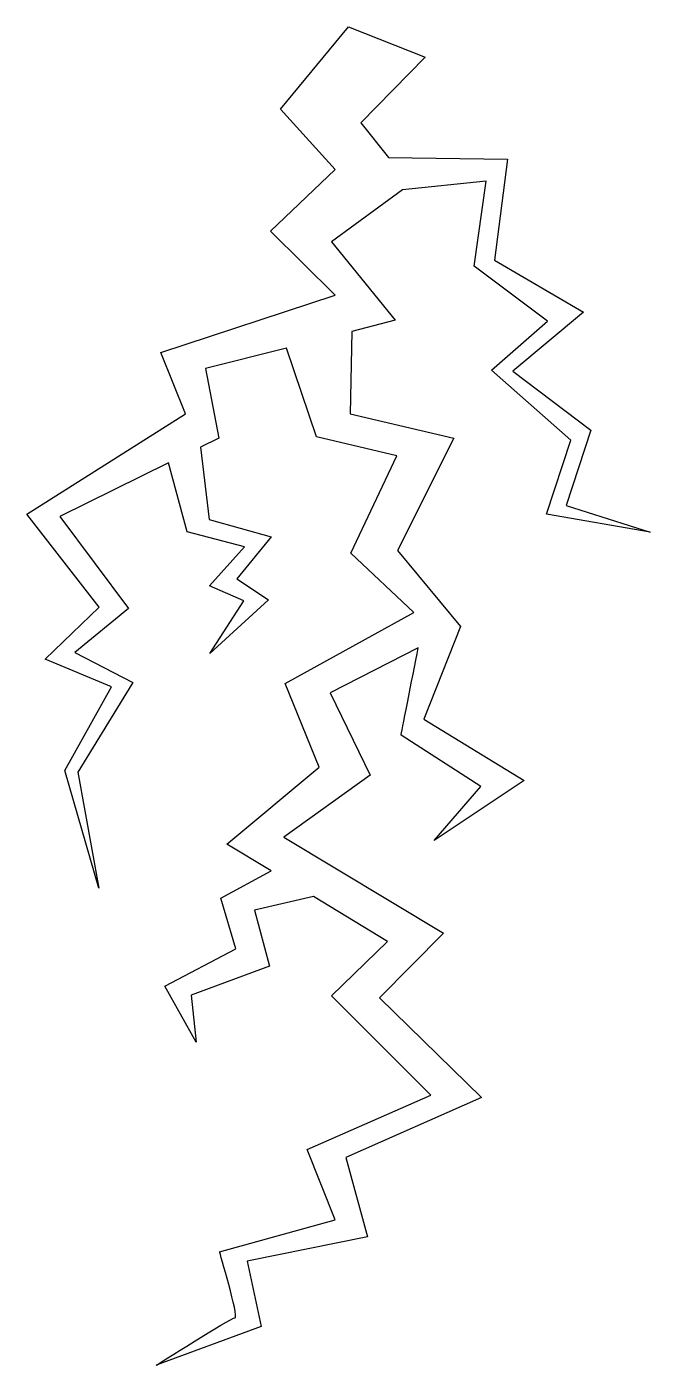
# Model space of a CAD drawing. Header units: centimetres. Extents: x -4.5 to 4.5, y -9.6 to 9.6.
import ezdxf

# ---------------------------------------------------------------- set-up
doc = ezdxf.new("R2010")
doc.units = ezdxf.units.CM
doc.header["$MEASUREMENT"] = 0
doc.layers.add('Camada 1', color=7, linetype='Continuous')

msp = doc.modelspace()

# ---------------------------------------------------------------- linework, layer by layer
at = {"layer": 'Camada 1'}
msp.add_open_spline([(0.58616, -4.31039), (0.58616, -4.31039), (1.49966, -3.38771), (1.49966, -3.38771), (1.49966, -3.38771), (1.49966, -3.38771), (-0.78211, -2.0177), (-0.78211, -2.0177), (-0.78211, -2.0177), (-0.78211, -2.0177), (0.45066, -1.13169), (0.45066, -1.13169), (0.45066, -1.13169), (0.45066, -1.13169), (-0.1201, 0.04581), (-0.1201, 0.04581), (-0.1201, 0.04581), (-0.1201, 0.04581), (1.1403, 0.6865), (1.1403, 0.6865), (1.1403, 0.6865), (1.056, 0.26121), (0.89482, -0.56133), (0.89482, -0.56133), (0.89482, -0.56133), (0.89482, -0.56133), (2.03401, -1.29409), (2.03401, -1.29409), (2.03401, -1.29409), (2.03401, -1.29409), (1.3694, -2.06323), (1.3694, -2.06323), (1.3694, -2.06323), (1.3694, -2.06323), (2.65266, -1.20897), (2.65266, -1.20897), (2.65266, -1.20897), (2.65266, -1.20897), (1.21999, -0.32936), (1.21999, -0.32936), (1.21999, -0.32936), (1.21999, -0.32936), (1.74556, 0.99427), (1.74556, 0.99427), (1.74556, 0.99427), (1.74556, 0.99427), (0.84312, 2.07639), (0.84312, 2.07639), (0.84312, 2.07639), (0.84312, 2.07639), (1.64788, 3.68135), (1.64788, 3.68135), (1.64788, 3.68135), (1.64788, 3.68135), (0.1673, 4.03192), (0.1673, 4.03192), (0.1673, 4.03192), (0.1673, 4.03192), (0.19124, 5.20805), (0.19124, 5.20805), (0.19124, 5.20805), (0.19124, 5.20805), (0.81126, 5.36582), (0.81126, 5.36582), (0.81126, 5.36582), (0.81126, 5.36582), (-0.10063, 6.48884), (-0.10063, 6.48884), (-0.10063, 6.48884), (-0.10063, 6.48884), (0.91553, 7.22928), (0.91553, 7.22928), (0.91553, 7.22928), (0.91553, 7.22928), (2.11229, 7.35504), (2.11229, 7.35504), (2.11229, 7.35504), (2.11229, 7.35504), (1.94087, 6.14073), (1.94087, 6.14073), (1.94087, 6.14073), (1.94087, 6.14073), (2.9896, 5.35214), (2.9896, 5.35214), (2.9896, 5.35214), (2.9896, 5.35214), (2.18746, 4.65385), (2.18746, 4.65385), (2.18746, 4.65385), (2.18746, 4.65385), (3.32075, 3.65206), (3.32075, 3.65206), (3.32075, 3.65206), (3.32075, 3.65206), (2.97401, 2.59553), (2.97401, 2.59553), (2.97401, 2.59553), (2.97401, 2.59553), (4.45787, 2.3406), (4.45787, 2.3406), (4.45787, 2.3406), (4.45787, 2.3406), (3.2549, 2.72183), (3.2549, 2.72183), (3.2549, 2.72183), (3.2549, 2.72183), (3.6059, 3.79726), (3.6059, 3.79726), (3.6059, 3.79726), (3.6059, 3.79726), (2.49259, 4.63977), (2.49259, 4.63977), (2.49259, 4.63977), (2.49259, 4.63977), (3.50274, 5.48159), (3.50274, 5.48159), (3.50274, 5.48159), (3.50274, 5.48159), (2.2315, 6.22668), (2.2315, 6.22668), (2.2315, 6.22668), (2.2315, 6.22668), (2.4183, 7.66895), (2.4183, 7.66895), (2.4183, 7.66895), (2.4183, 7.66895), (0.71303, 7.69043), (0.71303, 7.69043), (0.71303, 7.69043), (0.71303, 7.69043), (0.32028, 8.18495), (0.32028, 8.18495), (0.32028, 8.18495), (0.32028, 8.18495), (1.23807, 9.1257), (1.23807, 9.1257), (1.23807, 9.1257), (1.23807, 9.1257), (0.14364, 9.55867), (0.14364, 9.55867), (0.14364, 9.55867), (0.14364, 9.55867), (-0.83045, 8.38008), (-0.83045, 8.38008), (-0.83045, 8.38008), (-0.83045, 8.38008), (-0.04959, 7.5195), (-0.04959, 7.5195), (-0.04959, 7.5195), (-0.04959, 7.5195), (-0.97262, 6.63746), (-0.97262, 6.63746), (-0.97262, 6.63746), (-0.97262, 6.63746), (-0.04973, 5.7242), (-0.04973, 5.7242), (-0.04973, 5.7242), (-0.04973, 5.7242), (-2.54093, 4.90454), (-2.54093, 4.90454), (-2.54093, 4.90454), (-2.54093, 4.90454), (-2.18829, 4.02975), (-2.18829, 4.02975), (-2.18829, 4.02975), (-2.18829, 4.02975), (-4.45783, 2.59772), (-4.45783, 2.59772), (-4.45783, 2.59772), (-4.45783, 2.59772), (-3.42053, 1.27094), (-3.42053, 1.27094), (-3.42053, 1.27094), (-3.42053, 1.27094), (-4.19497, 0.52775), (-4.19497, 0.52775), (-4.19497, 0.52775), (-4.19497, 0.52775), (-3.24676, 0.12942), (-3.24676, 0.12942), (-3.24676, 0.12942), (-3.24676, 0.12942), (-3.91536, -1.06353), (-3.91536, -1.06353), (-3.91536, -1.06353), (-3.91536, -1.06353), (-3.42493, -2.74348), (-3.42493, -2.74348), (-3.42493, -2.74348), (-3.42493, -2.74348), (-3.72806, -1.08843), (-3.72806, -1.08843), (-3.72806, -1.08843), (-3.72806, -1.08843), (-2.94227, 0.19266), (-2.94227, 0.19266), (-2.94227, 0.19266), (-2.94227, 0.19266), (-3.76796, 0.61986), (-3.76796, 0.61986), (-3.76796, 0.61986), (-3.76796, 0.61986), (-3.00077, 1.24917), (-3.00077, 1.24917), (-3.00077, 1.24917), (-3.00077, 1.24917), (-3.98362, 2.56282), (-3.98362, 2.56282), (-3.98362, 2.56282), (-3.98362, 2.56282), (-2.43187, 3.32829), (-2.43187, 3.32829), (-2.43187, 3.32829), (-2.43187, 3.32829), (-2.16258, 2.34415), (-2.16258, 2.34415), (-2.16258, 2.34415), (-2.16258, 2.34415), (-1.34436, 2.13108), (-1.34436, 2.13108), (-1.34436, 2.13108), (-1.34436, 2.13108), (-1.84294, 1.57334), (-1.84294, 1.57334), (-1.84294, 1.57334), (-1.84294, 1.57334), (-1.35298, 1.36069), (-1.35298, 1.36069), (-1.35298, 1.36069), (-1.35298, 1.36069), (-1.84018, 0.60728), (-1.84018, 0.60728), (-1.84018, 0.60728), (-1.84018, 0.60728), (-1.00219, 1.37439), (-1.00219, 1.37439), (-1.00219, 1.37439), (-1.00219, 1.37439), (-1.45259, 1.67379), (-1.45259, 1.67379), (-1.45259, 1.67379), (-1.45259, 1.67379), (-0.96348, 2.27246), (-0.96348, 2.27246), (-0.96348, 2.27246), (-0.96348, 2.27246), (-1.85052, 2.52109), (-1.85052, 2.52109), (-1.85052, 2.52109), (-1.85052, 2.52109), (-1.97559, 3.55381), (-1.97559, 3.55381), (-1.97559, 3.55381), (-1.97559, 3.55381), (-1.7104, 3.68478), (-1.7104, 3.68478), (-1.7104, 3.68478), (-1.7104, 3.68478), (-1.90019, 4.67578), (-1.90019, 4.67578), (-1.90019, 4.67578), (-1.90019, 4.67578), (-0.74473, 4.96984), (-0.74473, 4.96984), (-0.74473, 4.96984), (-0.74473, 4.96984), (-0.31616, 3.70217), (-0.31616, 3.70217), (-0.31616, 3.70217), (-0.31616, 3.70217), (0.8356, 3.4296), (0.8356, 3.4296), (0.8356, 3.4296), (0.8356, 3.4296), (0.17864, 2.04056), (0.17864, 2.04056), (0.17864, 2.04056), (0.17864, 2.04056), (1.07767, 1.19064), (1.07767, 1.19064), (1.07767, 1.19064), (1.07767, 1.19064), (-0.76404, 0.17927), (-0.76404, 0.17927), (-0.76404, 0.17927), (-0.76404, 0.17927), (-0.27512, -1.01765), (-0.27512, -1.01765), (-0.27512, -1.01765), (-0.27512, -1.01765), (-1.59629, -2.11411), (-1.59629, -2.11411), (-1.59629, -2.11411), (-1.59629, -2.11411), (-0.96251, -2.49879), (-0.96251, -2.49879), (-0.96251, -2.49879), (-0.96251, -2.49879), (-1.68236, -2.88561), (-1.68236, -2.88561), (-1.68236, -2.88561), (-1.68236, -2.88561), (-1.4685, -3.61181), (-1.4685, -3.61181), (-1.4685, -3.61181), (-1.4685, -3.61181), (-2.48233, -4.14397), (-2.48233, -4.14397), (-2.48233, -4.14397), (-2.48233, -4.14397), (-2.03479, -4.94473), (-2.03479, -4.94473), (-2.03479, -4.94473), (-2.03479, -4.94473), (-2.10718, -4.27137), (-2.10718, -4.27137), (-2.10718, -4.27137), (-2.10718, -4.27137), (-0.98683, -3.86084), (-0.98683, -3.86084), (-0.98683, -3.86084), (-0.98683, -3.86084), (-1.20207, -3.05719), (-1.20207, -3.05719), (-1.20207, -3.05719), (-1.20207, -3.05719), (-0.35763, -2.8659), (-0.35763, -2.8659), (-0.35763, -2.8659), (-0.35763, -2.8659), (0.69917, -3.50712), (0.69917, -3.50712), (0.69917, -3.50712), (0.69917, -3.50712), (-0.10201, -4.28285), (-0.10201, -4.28285), (-0.10201, -4.28285), (-0.10201, -4.28285), (1.31931, -5.70006), (1.31931, -5.70006), (1.31931, -5.70006), (1.31931, -5.70006), (-0.44787, -6.47881), (-0.44787, -6.47881), (-0.44787, -6.47881), (-0.44787, -6.47881), (-0.04845, -7.48073), (-0.04845, -7.48073), (-0.04845, -7.48073), (-0.04845, -7.48073), (-1.70109, -7.93886), (-1.70109, -7.93886), (-1.70109, -7.93886), (-1.70109, -7.93886), (-1.42079, -8.87416), (-1.47961, -8.87951), (-1.47961, -8.87951), (-1.5388, -8.88483), (-2.60565, -9.55862), (-2.60565, -9.55862), (-2.60565, -9.55862), (-2.60565, -9.55862), (-1.10432, -9.00688), (-1.10432, -9.00688), (-1.10432, -9.00688), (-1.10432, -9.00688), (-1.30768, -8.07063), (-1.30768, -8.07063), (-1.30768, -8.07063), (-1.30768, -8.07063), (0.41513, -7.72553), (0.41513, -7.72553), (0.41513, -7.72553), (0.41513, -7.72553), (0.10443, -6.59047), (0.10443, -6.59047), (0.10443, -6.59047), (0.10443, -6.59047), (2.04417, -5.73661), (2.04417, -5.73661), (2.04417, -5.73661), (2.04417, -5.73661), (0.58616, -4.31039), (0.58616, -4.31039)], degree=3, knots=[0, 0, 0, 0, 0.01030928, 0.01030928, 0.01030928, 0.01030928, 0.02061856, 0.02061856, 0.02061856, 0.02061856, 0.03092784, 0.03092784, 0.03092784, 0.03092784, 0.04123711, 0.04123711, 0.04123711, 0.04123711, 0.05154639, 0.05154639, 0.05154639, 0.05154639, 0.06185567, 0.06185567, 0.06185567, 0.06185567, 0.07216495, 0.07216495, 0.07216495, 0.07216495, 0.08247423, 0.08247423, 0.08247423, 0.08247423, 0.09278351, 0.09278351, 0.09278351, 0.09278351, 0.10309278, 0.10309278, 0.10309278, 0.10309278, 0.11340206, 0.11340206, 0.11340206, 0.11340206, 0.12371134, 0.12371134, 0.12371134, 0.12371134, 0.13402062, 0.13402062, 0.13402062, 0.13402062, 0.1443299, 0.1443299, 0.1443299, 0.1443299, 0.15463918, 0.15463918, 0.15463918, 0.15463918, 0.16494845, 0.16494845, 0.16494845, 0.16494845, 0.17525773, 0.17525773, 0.17525773, 0.17525773, 0.18556701, 0.18556701, 0.18556701, 0.18556701, 0.19587629, 0.19587629, 0.19587629, 0.19587629, 0.20618557, 0.20618557, 0.20618557, 0.20618557, 0.21649485, 0.21649485, 0.21649485, 0.21649485, 0.22680412, 0.22680412, 0.22680412, 0.22680412, 0.2371134, 0.2371134, 0.2371134, 0.2371134, 0.24742268, 0.24742268, 0.24742268, 0.24742268, 0.25773196, 0.25773196, 0.25773196, 0.25773196, 0.26804124, 0.26804124, 0.26804124, 0.26804124, 0.27835052, 0.27835052, 0.27835052, 0.27835052, 0.28865979, 0.28865979, 0.28865979, 0.28865979, 0.29896907, 0.29896907, 0.29896907, 0.29896907, 0.30927835, 0.30927835, 0.30927835, 0.30927835, 0.31958763, 0.31958763, 0.31958763, 0.31958763, 0.32989691, 0.32989691, 0.32989691, 0.32989691, 0.34020619, 0.34020619, 0.34020619, 0.34020619, 0.35051546, 0.35051546, 0.35051546, 0.35051546, 0.36082474, 0.36082474, 0.36082474, 0.36082474, 0.37113402, 0.37113402, 0.37113402, 0.37113402, 0.3814433, 0.3814433, 0.3814433, 0.3814433, 0.39175258, 0.39175258, 0.39175258, 0.39175258, 0.40206186, 0.40206186, 0.40206186, 0.40206186, 0.41237113, 0.41237113, 0.41237113, 0.41237113, 0.42268041, 0.42268041, 0.42268041, 0.42268041, 0.43298969, 0.43298969, 0.43298969, 0.43298969, 0.44329897, 0.44329897, 0.44329897, 0.44329897, 0.45360825, 0.45360825, 0.45360825, 0.45360825, 0.46391753, 0.46391753, 0.46391753, 0.46391753, 0.4742268, 0.4742268, 0.4742268, 0.4742268, 0.48453608, 0.48453608, 0.48453608, 0.48453608, 0.49484536, 0.49484536, 0.49484536, 0.49484536, 0.50515464, 0.50515464, 0.50515464, 0.50515464, 0.51546392, 0.51546392, 0.51546392, 0.51546392, 0.5257732, 0.5257732, 0.5257732, 0.5257732, 0.53608247, 0.53608247, 0.53608247, 0.53608247, 0.54639175, 0.54639175, 0.54639175, 0.54639175, 0.55670103, 0.55670103, 0.55670103, 0.55670103, 0.56701031, 0.56701031, 0.56701031, 0.56701031, 0.57731959, 0.57731959, 0.57731959, 0.57731959, 0.58762887, 0.58762887, 0.58762887, 0.58762887, 0.59793814, 0.59793814, 0.59793814, 0.59793814, 0.60824742, 0.60824742, 0.60824742, 0.60824742, 0.6185567, 0.6185567, 0.6185567, 0.6185567, 0.62886598, 0.62886598, 0.62886598, 0.62886598, 0.63917526, 0.63917526, 0.63917526, 0.63917526, 0.64948454, 0.64948454, 0.64948454, 0.64948454, 0.65979381, 0.65979381, 0.65979381, 0.65979381, 0.67010309, 0.67010309, 0.67010309, 0.67010309, 0.68041237, 0.68041237, 0.68041237, 0.68041237, 0.69072165, 0.69072165, 0.69072165, 0.69072165, 0.70103093, 0.70103093, 0.70103093, 0.70103093, 0.71134021, 0.71134021, 0.71134021, 0.71134021, 0.72164948, 0.72164948, 0.72164948, 0.72164948, 0.73195876, 0.73195876, 0.73195876, 0.73195876, 0.74226804, 0.74226804, 0.74226804, 0.74226804, 0.75257732, 0.75257732, 0.75257732, 0.75257732, 0.7628866, 0.7628866, 0.7628866, 0.7628866, 0.77319588, 0.77319588, 0.77319588, 0.77319588, 0.78350515, 0.78350515, 0.78350515, 0.78350515, 0.79381443, 0.79381443, 0.79381443, 0.79381443, 0.80412371, 0.80412371, 0.80412371, 0.80412371, 0.81443299, 0.81443299, 0.81443299, 0.81443299, 0.82474227, 0.82474227, 0.82474227, 0.82474227, 0.83505155, 0.83505155, 0.83505155, 0.83505155, 0.84536082, 0.84536082, 0.84536082, 0.84536082, 0.8556701, 0.8556701, 0.8556701, 0.8556701, 0.86597938, 0.86597938, 0.86597938, 0.86597938, 0.87628866, 0.87628866, 0.87628866, 0.87628866, 0.88659794, 0.88659794, 0.88659794, 0.88659794, 0.89690722, 0.89690722, 0.89690722, 0.89690722, 0.90721649, 0.90721649, 0.90721649, 0.90721649, 0.91752577, 0.91752577, 0.91752577, 0.91752577, 0.92783505, 0.92783505, 0.92783505, 0.92783505, 0.93814433, 0.93814433, 0.93814433, 0.93814433, 0.94845361, 0.94845361, 0.94845361, 0.94845361, 0.95876289, 0.95876289, 0.95876289, 0.95876289, 0.96907216, 0.96907216, 0.96907216, 0.96907216, 0.97938144, 0.97938144, 0.97938144, 0.97938144, 1, 1, 1, 1], dxfattribs=at)

doc.saveas('drawing.dxf')
